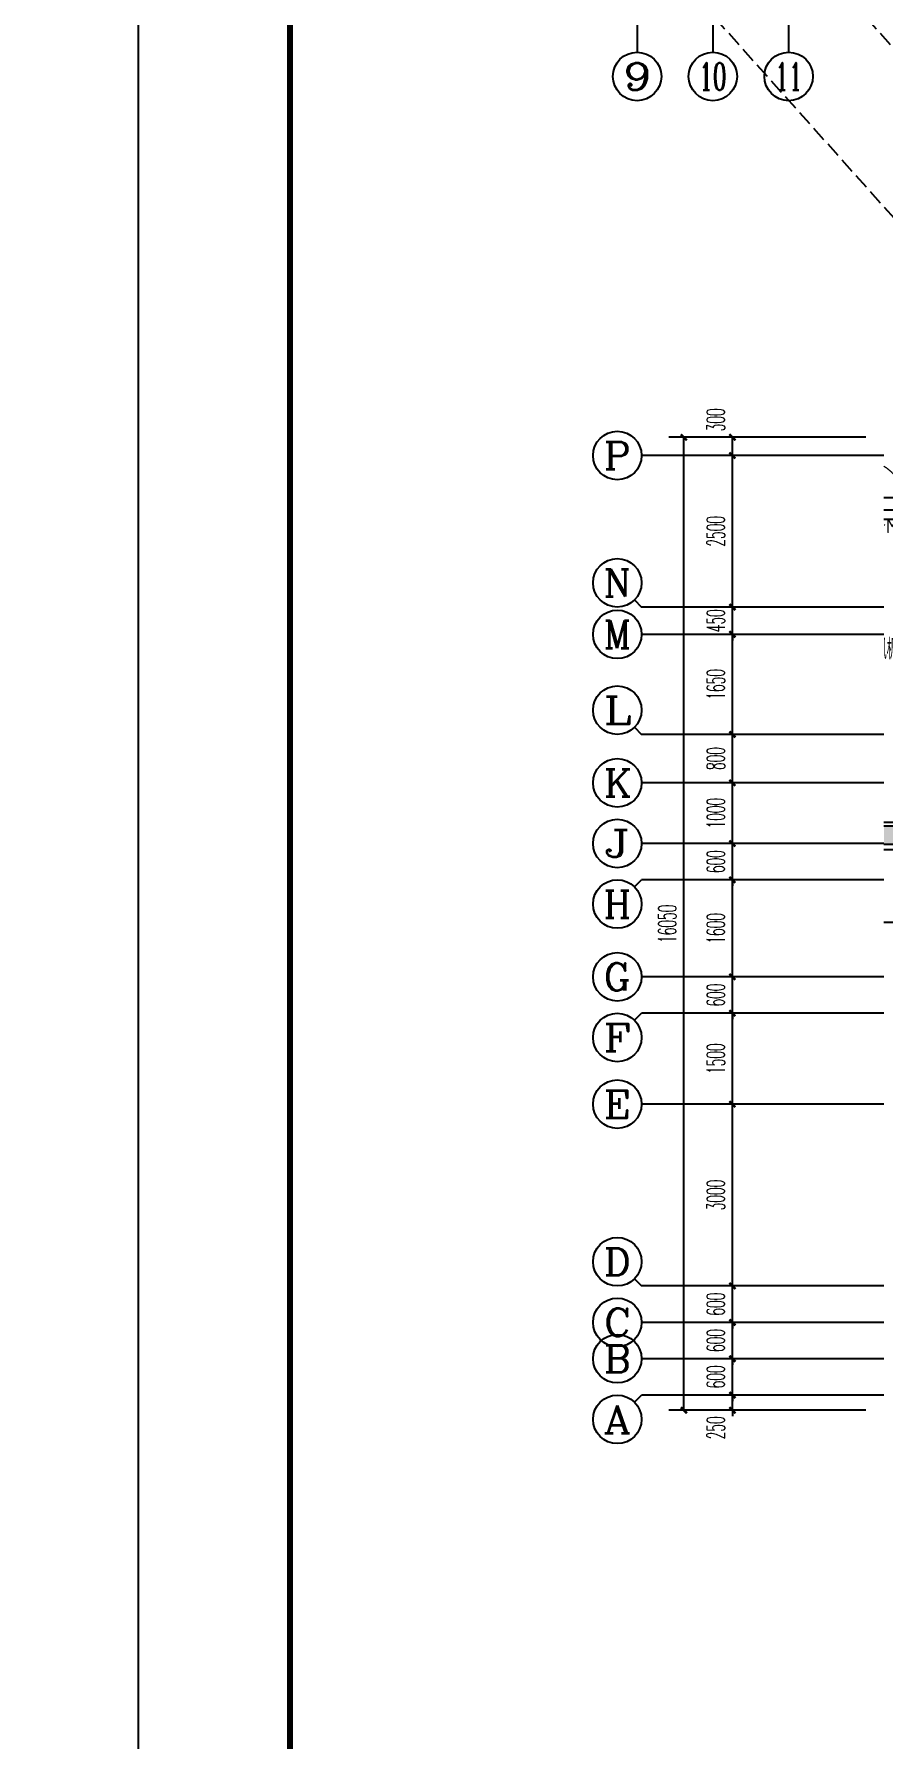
# Model space of a CAD drawing. Extents: x 27938 to 1507990, y 110129 to 923079.
# Drawn here: x 586785 to 600809, y 580436 to 608576 of the extents above; entities that cross this region are included whole.
import ezdxf
from ezdxf.enums import TextEntityAlignment as Align
from ezdxf.xclip import XClip

# ---------------------------------------------------------------- set-up
doc = ezdxf.new("R2010")
doc.units = 0
doc.header["$LTSCALE"] = 1000
doc.header["$MEASUREMENT"] = 0
doc.header["$XCLIPFRAME"] = 0
doc.linetypes.add('__DASH', pattern=[0.35, 0.25, -0.1])
doc.linetypes.add('DASH', pattern=[0.35, 0.25, -0.1])
for name, color, linetype in [('AXIS', 3, 'Continuous'), ('AXIS_TEXT', 7, 'Continuous'), ('DOOR_FIRE', 4, 'Continuous'), ('DOOR_FIRE_TEXT', 7, 'Continuous'), ('DOTE', 1, 'Continuous'), ('HS-A-墙-砼', 41, 'Continuous'), ('HS-A-留孔-顶板面', 3, 'DASH'), ('PUB_HATCH', 8, 'Continuous'), ('图框', 140, 'Continuous'), ('建-文字', 7, 'Continuous')]:
    doc.layers.add(name, color=color, linetype=linetype)
doc.layers.add('yichutu', color=7, linetype='Continuous', true_color=0xffffff, plot=False)
doc.styles.add('_TCH_AXIS', font='COMPLEX', dxfattribs={"bigfont": 'GBCBIG'})
doc.styles.add('_TCH_DIM_T3', font='SIMPLEX.shx', dxfattribs={"width": 0.494118, "bigfont": 'GBCBIG.shx'})
doc.styles.add('A-STANDARD', font='SIMPLEX.shx', dxfattribs={"width": 0.7, "height": 3, "bigfont": 'GBCBIG.shx'})
doc.styles.add('COMPLEX', font='COMPLEX')
doc.styles.get("Standard").update_dxf_attribs({"font": 'gbenor.shx', "bigfont": 'gbcbig.shx'})
doc.dimstyles.new('_TCH_ARCH&&100', dxfattribs={"dimtxt": 297.5, "dimasz": 100, "dimexe": 250, "dimexo": 300, "dimgap": 126.25, "dimtad": 1, "dimdec": 0, "dimzin": 0, "dimdsep": 46, "dimtxsty": '_TCH_DIM_T3', "dimblk": 'ARCHTICK', "dimcen": 0.09, "dimclrt": 4, "dimazin": 2, "dimtfac": 1, "dimtdec": 0, "dimtix": 1, "dimtmove": 2, "dimatfit": 3, "dimfxl": 100, "dimtolj": 1, "dimtzin": 0, "dimarcsym": 0})

# ---------------------------------------------------------------- blocks, each defined once
blk = doc.blocks.new('$DorLib2D$00000002')
for p, q in [((-0.5, 0), (-0.5, 0.4875)), ((-0.475, 0.4875), (-0.5, 0.4875)), ((-0.475, 0), (-0.475, 0.4875)), ((0.475, 0), (0.475, 0.4875)), ((0.475, 0.4875), (0.5, 0.4875)), ((0.5, 0), (0.5, 0.4875)), ((-0.5, 0), (-0.475, 0)), ((0.5, 0), (0.475, 0))]:
    blk.add_line(p, q)
at = {"lineweight": 13}
for centre, start, end in [((-0.4875, 0), 0, 88.53072), ((0.4875, 0), 91.46928, 180)]:
    blk.add_arc(centre, 0.4875, start, end, dxfattribs=at)
blk = doc.blocks.new('A$C74D73064')
at = {"layer": 'PUB_HATCH'}
blk.add_hatch(color=256, dxfattribs=at).paths.add_polyline_path([(101363.4, 21362.7), (101380, 21162.7), (106613, 21162.7), (106913, 21462.7), (101480, 21462.7)])
at = {"layer": 'DOOR_FIRE'}
for p, q in [((105813, 26873.6), (104313, 26873.6)), ((105813, 26673.6), (104313, 26673.6))]:
    blk.add_line(p, q, dxfattribs=at)
at = {"layer": 'DOTE', "color": 5}
for p, q in [((186069.2, 26519.3), (-82096.5, 26519.3)), ((186069.2, 21519.3), (-82096.5, 21519.3))]:
    blk.add_line(p, q, dxfattribs=at)
at = {"layer": 'HS-A-墙-砼'}
for p, q in [((101480, 21462.7), (106913, 21462.7)), ((101380, 21162.7), (106613, 21162.7))]:
    blk.add_line(p, q, dxfattribs=at)
at = {"layer": 'HS-A-留孔-顶板面'}
for points in [[(100430, 21462.7), (100430, 19873.6), (105813, 19873.6)], [(101230, 21462.7), (101230, 21073.6), (105813, 21073.6)]]:
    blk.add_lwpolyline(points, dxfattribs=at)
at = {"layer": 'DOOR_FIRE', "xscale": 1500, "yscale": -1500, "zscale": 200, "rotation": 179.9999999997646}
blk.add_blockref('$DorLib2D$00000002', (105063, 26773.6), dxfattribs=at)
at = {"layer": 'DOOR_FIRE_TEXT'}
blk.add_text('FM', height=245, rotation=360, dxfattribs=at).set_placement((104599.3, 26292.7))
at = {"layer": '建-文字', "style": 'A-STANDARD', "width": 0.7}
blk.add_text('战时进风机房', height=337.59, dxfattribs=at).set_placement((104077.8, 24213.6))
blk = doc.blocks.new('TK')
at = {"layer": '图框'}
blk.add_lwpolyline([(465375, 548714), (549475, 548714), (549475, 489314), (465375, 489314)], close=True, dxfattribs=at)
blk.add_lwpolyline([(465375, 548714), (549475, 548714), (549475, 489314), (465375, 489314)], close=True, dxfattribs=at)
at = {"layer": '图框', "const_width": 100}
blk.add_lwpolyline([(548475, 490314), (548475, 547714), (467875, 547714), (467875, 490314)], close=True, dxfattribs=at)
blk = doc.blocks.new('yct-841-594-84100-59399.9999999999-100-1000.0')
at = {"layer": 'yichutu', "color": 7, "true_color": 0xffffff}
blk.add_lwpolyline([(0, 0), (0, 59400), (84100, 59400), (84100, 0)], close=True, dxfattribs=at)
blk = doc.blocks.new('_AXISO')
blk.add_circle((0, 0), 0.5)
at = {"layer": 'AXIS_TEXT', "style": 'COMPLEX', "width": 1.041667}
blk.add_attdef('A', text='', height=0.56, dxfattribs=at).set_placement((-0.25, -0.28), (0.25, -0.28), align=Align.FIT)
blk = doc.blocks.new('A$C28781836')
at = {"layer": 'AXIS', "color": 0}
for p, q in [((-10069.7, -10200.2), (-10069.7, -11800.2)), ((-8819.6, -10200.2), (-8819.6, -11800.2)), ((-7569.6, -10200.2), (-7569.6, -11800.2))]:
    blk.add_line(p, q, dxfattribs=at)
ref = blk.add_blockref('_AXISO', (-10069.7, -12200.2), dxfattribs=dict(at, xscale=800, yscale=800, zscale=800))
ref.add_attrib('A', '9', dxfattribs={"layer": 'AXIS_TEXT', "color": 0, "ltscale": 0.5, "height": 452.5, "style": '_TCH_AXIS', "width": 1.5}).set_placement((-10296, -12426.5), (-9843.5, -12426.5), align=Align.FIT)
ref = blk.add_blockref('_AXISO', (-8819.6, -12200.2), dxfattribs=dict(at, xscale=800, yscale=800, zscale=800))
ref.add_attrib('A', '10', dxfattribs={"layer": 'AXIS_TEXT', "color": 0, "ltscale": 0.5, "height": 452.55, "style": '_TCH_AXIS', "width": 0.724138}).set_placement((-9045.9, -12426.5), (-8593.4, -12426.5), align=Align.FIT)
ref = blk.add_blockref('_AXISO', (-7569.6, -12200.2), dxfattribs=dict(at, xscale=800, yscale=800, zscale=800))
ref.add_attrib('A', '11', dxfattribs={"layer": 'AXIS_TEXT', "color": 0, "ltscale": 0.5, "height": 452.55, "style": '_TCH_AXIS', "width": 0.875}).set_placement((-7795.8, -12426.5), (-7343.3, -12426.5), align=Align.FIT)
blk = doc.blocks.new('_ArchTick')
at = {"color": 0, "linetype": 'ByBlock', "const_width": 0.4}
blk.add_lwpolyline([(-0.5, -0.5), (0.5, 0.5)], dxfattribs=at)
blk = doc.blocks.new('*D333')
at = {"layer": 'AXIS', "color": 0, "lineweight": -2}
for p, q in [((598309, 586124), (598309, 586224)), ((600509, 586124), (598059, 586124)), ((600509, 585874), (598059, 585874)), ((598309, 585874), (598309, 586124)), ((598309, 585874), (598309, 585774))]:
    blk.add_line(p, q, dxfattribs=at)
at = {"layer": 'Defpoints', "color": 0}
for p in [(598309, 586124), (600809, 586124), (600809, 585874)]:
    blk.add_point(p, dxfattribs=at)
at = {"layer": 'AXIS', "color": 0, "lineweight": -2, "xscale": 100, "yscale": 100, "zscale": 100}
for p, rotation in [((598309, 586124), 270), ((598309, 585874), 90)]:
    blk.add_blockref('_ArchTick', p, dxfattribs=dict(at, rotation=rotation))
at = {"layer": 'AXIS', "color": 4, "insert": (598034, 585585), "char_height": 297.5, "attachment_point": 5, "rotation": 90, "style": '_TCH_DIM_T3'}
blk.add_mtext('\\A1;250', dxfattribs=at)
blk = doc.blocks.new('*D334')
at = {"layer": 'AXIS', "color": 0, "lineweight": -2}
for p, q in [((600509, 586724), (598059, 586724)), ((598309, 586724), (598309, 586824)), ((598309, 586124), (598309, 586724)), ((600509, 586124), (598059, 586124)), ((598309, 586124), (598309, 586024))]:
    blk.add_line(p, q, dxfattribs=at)
at = {"layer": 'Defpoints', "color": 0}
for p in [(598309, 586724), (600809, 586724), (600809, 586124)]:
    blk.add_point(p, dxfattribs=at)
at = {"layer": 'AXIS', "color": 0, "lineweight": -2, "xscale": 100, "yscale": 100, "zscale": 100}
for p, rotation in [((598309, 586724), 270), ((598309, 586124), 90)]:
    blk.add_blockref('_ArchTick', p, dxfattribs=dict(at, rotation=rotation))
at = {"layer": 'AXIS', "color": 4, "insert": (598034, 586424), "char_height": 297.5, "attachment_point": 5, "rotation": 90, "style": '_TCH_DIM_T3'}
blk.add_mtext('\\A1;600', dxfattribs=at)
blk = doc.blocks.new('*D335')
at = {"layer": 'AXIS', "color": 0, "lineweight": -2}
for p, q in [((600509, 587324), (598059, 587324)), ((598309, 587324), (598309, 587424)), ((598309, 586724), (598309, 587324)), ((600509, 586724), (598059, 586724)), ((598309, 586724), (598309, 586624))]:
    blk.add_line(p, q, dxfattribs=at)
at = {"layer": 'Defpoints', "color": 0}
for p in [(598309, 587324), (600809, 587324), (600809, 586724)]:
    blk.add_point(p, dxfattribs=at)
at = {"layer": 'AXIS', "color": 0, "lineweight": -2, "xscale": 100, "yscale": 100, "zscale": 100}
for p, rotation in [((598309, 587324), 270), ((598309, 586724), 90)]:
    blk.add_blockref('_ArchTick', p, dxfattribs=dict(at, rotation=rotation))
at = {"layer": 'AXIS', "color": 4, "insert": (598034, 587024), "char_height": 297.5, "attachment_point": 5, "rotation": 90, "style": '_TCH_DIM_T3'}
blk.add_mtext('\\A1;600', dxfattribs=at)
blk = doc.blocks.new('*D336')
at = {"layer": 'AXIS', "color": 0, "lineweight": -2}
for p, q in [((600509, 587924), (598059, 587924)), ((598309, 587924), (598309, 588024)), ((598309, 587324), (598309, 587924)), ((600509, 587324), (598059, 587324)), ((598309, 587324), (598309, 587224))]:
    blk.add_line(p, q, dxfattribs=at)
at = {"layer": 'Defpoints', "color": 0}
for p in [(598309, 587924), (600809, 587924), (600809, 587324)]:
    blk.add_point(p, dxfattribs=at)
at = {"layer": 'AXIS', "color": 0, "lineweight": -2, "xscale": 100, "yscale": 100, "zscale": 100}
for p, rotation in [((598309, 587924), 270), ((598309, 587324), 90)]:
    blk.add_blockref('_ArchTick', p, dxfattribs=dict(at, rotation=rotation))
at = {"layer": 'AXIS', "color": 4, "insert": (598034, 587624), "char_height": 297.5, "attachment_point": 5, "rotation": 90, "style": '_TCH_DIM_T3'}
blk.add_mtext('\\A1;600', dxfattribs=at)
blk = doc.blocks.new('*D337')
at = {"layer": 'AXIS', "color": 0, "lineweight": -2}
for p, q in [((600509, 590924), (598059, 590924)), ((598309, 587924), (598309, 590924)), ((600509, 587924), (598059, 587924))]:
    blk.add_line(p, q, dxfattribs=at)
at = {"layer": 'Defpoints', "color": 0}
for p in [(598309, 590924), (600809, 590924), (600809, 587924)]:
    blk.add_point(p, dxfattribs=at)
at = {"layer": 'AXIS', "color": 0, "lineweight": -2, "xscale": 100, "yscale": 100, "zscale": 100}
for p, rotation in [((598309, 590924), 90), ((598309, 587924), 270)]:
    blk.add_blockref('_ArchTick', p, dxfattribs=dict(at, rotation=rotation))
at = {"layer": 'AXIS', "color": 4, "insert": (598034, 589424), "char_height": 297.5, "attachment_point": 5, "rotation": 90, "style": '_TCH_DIM_T3'}
blk.add_mtext('\\A1;3000', dxfattribs=at)
blk = doc.blocks.new('*D338')
at = {"layer": 'AXIS', "color": 0, "lineweight": -2}
for p, q in [((600509, 592424), (598059, 592424)), ((598309, 590924), (598309, 592424)), ((600509, 590924), (598059, 590924))]:
    blk.add_line(p, q, dxfattribs=at)
at = {"layer": 'Defpoints', "color": 0}
for p in [(598309, 592424), (600809, 592424), (600809, 590924)]:
    blk.add_point(p, dxfattribs=at)
at = {"layer": 'AXIS', "color": 0, "lineweight": -2, "xscale": 100, "yscale": 100, "zscale": 100}
for p, rotation in [((598309, 592424), 90), ((598309, 590924), 270)]:
    blk.add_blockref('_ArchTick', p, dxfattribs=dict(at, rotation=rotation))
at = {"layer": 'AXIS', "color": 4, "insert": (598034, 591674), "char_height": 297.5, "attachment_point": 5, "rotation": 90, "style": '_TCH_DIM_T3'}
blk.add_mtext('\\A1;1500', dxfattribs=at)
blk = doc.blocks.new('*D339')
at = {"layer": 'AXIS', "color": 0, "lineweight": -2}
for p, q in [((600509, 593024), (598059, 593024)), ((598309, 593024), (598309, 593124)), ((598309, 592424), (598309, 593024)), ((600509, 592424), (598059, 592424)), ((598309, 592424), (598309, 592324))]:
    blk.add_line(p, q, dxfattribs=at)
at = {"layer": 'Defpoints', "color": 0}
for p in [(598309, 593024), (600809, 593024), (600809, 592424)]:
    blk.add_point(p, dxfattribs=at)
at = {"layer": 'AXIS', "color": 0, "lineweight": -2, "xscale": 100, "yscale": 100, "zscale": 100}
for p, rotation in [((598309, 593024), 270), ((598309, 592424), 90)]:
    blk.add_blockref('_ArchTick', p, dxfattribs=dict(at, rotation=rotation))
at = {"layer": 'AXIS', "color": 4, "insert": (598034, 592724), "char_height": 297.5, "attachment_point": 5, "rotation": 90, "style": '_TCH_DIM_T3'}
blk.add_mtext('\\A1;600', dxfattribs=at)
blk = doc.blocks.new('*D340')
at = {"layer": 'AXIS', "color": 0, "lineweight": -2}
for p, q in [((600509, 594624), (598059, 594624)), ((598309, 593024), (598309, 594624)), ((600509, 593024), (598059, 593024))]:
    blk.add_line(p, q, dxfattribs=at)
at = {"layer": 'Defpoints', "color": 0}
for p in [(598309, 594624), (600809, 594624), (600809, 593024)]:
    blk.add_point(p, dxfattribs=at)
at = {"layer": 'AXIS', "color": 0, "lineweight": -2, "xscale": 100, "yscale": 100, "zscale": 100}
for p, rotation in [((598309, 594624), 90), ((598309, 593024), 270)]:
    blk.add_blockref('_ArchTick', p, dxfattribs=dict(at, rotation=rotation))
at = {"layer": 'AXIS', "color": 4, "insert": (598034, 593824), "char_height": 297.5, "attachment_point": 5, "rotation": 90, "style": '_TCH_DIM_T3'}
blk.add_mtext('\\A1;1600', dxfattribs=at)
blk = doc.blocks.new('*D341')
at = {"layer": 'AXIS', "color": 0, "lineweight": -2}
for p, q in [((600509, 595224), (598059, 595224)), ((598309, 595224), (598309, 595324)), ((598309, 594624), (598309, 595224)), ((600509, 594624), (598059, 594624)), ((598309, 594624), (598309, 594524))]:
    blk.add_line(p, q, dxfattribs=at)
at = {"layer": 'Defpoints', "color": 0}
for p in [(598309, 595224), (600809, 595224), (600809, 594624)]:
    blk.add_point(p, dxfattribs=at)
at = {"layer": 'AXIS', "color": 0, "lineweight": -2, "xscale": 100, "yscale": 100, "zscale": 100}
for p, rotation in [((598309, 595224), 270), ((598309, 594624), 90)]:
    blk.add_blockref('_ArchTick', p, dxfattribs=dict(at, rotation=rotation))
at = {"layer": 'AXIS', "color": 4, "insert": (598034, 594924), "char_height": 297.5, "attachment_point": 5, "rotation": 90, "style": '_TCH_DIM_T3'}
blk.add_mtext('\\A1;600', dxfattribs=at)
blk = doc.blocks.new('*D342')
at = {"layer": 'AXIS', "color": 0, "lineweight": -2}
for p, q in [((600509, 596224), (598059, 596224)), ((598309, 595224), (598309, 596224)), ((600509, 595224), (598059, 595224))]:
    blk.add_line(p, q, dxfattribs=at)
at = {"layer": 'Defpoints', "color": 0}
for p in [(598309, 596224), (600809, 596224), (600809, 595224)]:
    blk.add_point(p, dxfattribs=at)
at = {"layer": 'AXIS', "color": 0, "lineweight": -2, "xscale": 100, "yscale": 100, "zscale": 100}
for p, rotation in [((598309, 596224), 90), ((598309, 595224), 270)]:
    blk.add_blockref('_ArchTick', p, dxfattribs=dict(at, rotation=rotation))
at = {"layer": 'AXIS', "color": 4, "insert": (598034, 595724), "char_height": 297.5, "attachment_point": 5, "rotation": 90, "style": '_TCH_DIM_T3'}
blk.add_mtext('\\A1;1000', dxfattribs=at)
blk = doc.blocks.new('*D343')
at = {"layer": 'AXIS', "color": 0, "lineweight": -2}
for p, q in [((600509, 597024), (598059, 597024)), ((598309, 596224), (598309, 597024)), ((600509, 596224), (598059, 596224))]:
    blk.add_line(p, q, dxfattribs=at)
at = {"layer": 'Defpoints', "color": 0}
for p in [(598309, 597024), (600809, 597024), (600809, 596224)]:
    blk.add_point(p, dxfattribs=at)
at = {"layer": 'AXIS', "color": 0, "lineweight": -2, "xscale": 100, "yscale": 100, "zscale": 100}
for p, rotation in [((598309, 597024), 90), ((598309, 596224), 270)]:
    blk.add_blockref('_ArchTick', p, dxfattribs=dict(at, rotation=rotation))
at = {"layer": 'AXIS', "color": 4, "insert": (598034, 596624), "char_height": 297.5, "attachment_point": 5, "rotation": 90, "style": '_TCH_DIM_T3'}
blk.add_mtext('\\A1;800', dxfattribs=at)
blk = doc.blocks.new('*D344')
at = {"layer": 'AXIS', "color": 0, "lineweight": -2}
for p, q in [((600509, 598674), (598059, 598674)), ((598309, 597024), (598309, 598674)), ((600509, 597024), (598059, 597024))]:
    blk.add_line(p, q, dxfattribs=at)
at = {"layer": 'Defpoints', "color": 0}
for p in [(598309, 598674), (600809, 598674), (600809, 597024)]:
    blk.add_point(p, dxfattribs=at)
at = {"layer": 'AXIS', "color": 0, "lineweight": -2, "xscale": 100, "yscale": 100, "zscale": 100}
for p, rotation in [((598309, 598674), 90), ((598309, 597024), 270)]:
    blk.add_blockref('_ArchTick', p, dxfattribs=dict(at, rotation=rotation))
at = {"layer": 'AXIS', "color": 4, "insert": (598034, 597849), "char_height": 297.5, "attachment_point": 5, "rotation": 90, "style": '_TCH_DIM_T3'}
blk.add_mtext('\\A1;1650', dxfattribs=at)
blk = doc.blocks.new('*D345')
at = {"layer": 'AXIS', "color": 0, "lineweight": -2}
for p, q in [((600509, 599124), (598059, 599124)), ((598309, 599124), (598309, 599224)), ((598309, 598674), (598309, 599124)), ((600509, 598674), (598059, 598674)), ((598309, 598674), (598309, 598574))]:
    blk.add_line(p, q, dxfattribs=at)
at = {"layer": 'Defpoints', "color": 0}
for p in [(598309, 599124), (600809, 599124), (600809, 598674)]:
    blk.add_point(p, dxfattribs=at)
at = {"layer": 'AXIS', "color": 0, "lineweight": -2, "xscale": 100, "yscale": 100, "zscale": 100}
for p, rotation in [((598309, 599124), 270), ((598309, 598674), 90)]:
    blk.add_blockref('_ArchTick', p, dxfattribs=dict(at, rotation=rotation))
at = {"layer": 'AXIS', "color": 4, "insert": (598034, 598899), "char_height": 297.5, "attachment_point": 5, "rotation": 90, "style": '_TCH_DIM_T3'}
blk.add_mtext('\\A1;450', dxfattribs=at)
blk = doc.blocks.new('*D346')
at = {"layer": 'AXIS', "color": 0, "lineweight": -2}
for p, q in [((600509, 601624), (598059, 601624)), ((598309, 599124), (598309, 601624)), ((600509, 599124), (598059, 599124))]:
    blk.add_line(p, q, dxfattribs=at)
at = {"layer": 'Defpoints', "color": 0}
for p in [(598309, 601624), (600809, 601624), (600809, 599124)]:
    blk.add_point(p, dxfattribs=at)
at = {"layer": 'AXIS', "color": 0, "lineweight": -2, "xscale": 100, "yscale": 100, "zscale": 100}
for p, rotation in [((598309, 601624), 90), ((598309, 599124), 270)]:
    blk.add_blockref('_ArchTick', p, dxfattribs=dict(at, rotation=rotation))
at = {"layer": 'AXIS', "color": 4, "insert": (598034, 600374), "char_height": 297.5, "attachment_point": 5, "rotation": 90, "style": '_TCH_DIM_T3'}
blk.add_mtext('\\A1;2500', dxfattribs=at)
blk = doc.blocks.new('*D347')
at = {"layer": 'AXIS', "color": 0, "lineweight": -2}
for p, q in [((600509, 601924), (598059, 601924)), ((598309, 601624), (598309, 601924)), ((600509, 601624), (598059, 601624))]:
    blk.add_line(p, q, dxfattribs=at)
at = {"layer": 'Defpoints', "color": 0}
for p in [(598309, 601924), (600809, 601924), (600809, 601624)]:
    blk.add_point(p, dxfattribs=at)
at = {"layer": 'AXIS', "color": 0, "lineweight": -2, "xscale": 100, "yscale": 100, "zscale": 100}
for p, rotation in [((598309, 601924), 90), ((598309, 601624), 270)]:
    blk.add_blockref('_ArchTick', p, dxfattribs=dict(at, rotation=rotation))
at = {"layer": 'AXIS', "color": 4, "insert": (598034, 602213), "char_height": 297.5, "attachment_point": 5, "rotation": 90, "style": '_TCH_DIM_T3'}
blk.add_mtext('\\A1;300', dxfattribs=at)
blk = doc.blocks.new('*D348')
at = {"layer": 'AXIS', "color": 0, "lineweight": -2}
for p, q in [((600509, 601924), (597259, 601924)), ((597509, 585874), (597509, 601924)), ((600509, 585874), (597259, 585874))]:
    blk.add_line(p, q, dxfattribs=at)
at = {"layer": 'Defpoints', "color": 0}
for p in [(597509, 601924), (600809, 601924), (600809, 585874)]:
    blk.add_point(p, dxfattribs=at)
at = {"layer": 'AXIS', "color": 0, "lineweight": -2, "xscale": 100, "yscale": 100, "zscale": 100}
for p, rotation in [((597509, 601924), 90), ((597509, 585874), 270)]:
    blk.add_blockref('_ArchTick', p, dxfattribs=dict(at, rotation=rotation))
at = {"layer": 'AXIS', "color": 4, "insert": (597234, 593899), "char_height": 297.5, "attachment_point": 5, "rotation": 90, "style": '_TCH_DIM_T3'}
blk.add_mtext('\\A1;16050', dxfattribs=at)

msp = doc.modelspace()

# ---------------------------------------------------------------- linework, layer by layer
at = {"color": 8, "linetype": '__DASH'}
for p, q in [((614059.2, 590923.7), (596736.6, 610277.8)), ((616559.4, 590923.7), (599236.8, 610277.8))]:
    msp.add_line(p, q, dxfattribs=at)
at = {"layer": 'AXIS', "color": 8}
for p, q in [((600809.4, 601623.7), (596809.4, 601623.7)), ((596692.2, 599240.9), (596809.4, 599123.7)), ((600809.4, 599123.7), (596809.4, 599123.7)), ((600809.4, 598673.7), (596809.4, 598673.7)), ((596692.2, 597140.9), (596809.4, 597023.7)), ((600809.4, 597023.7), (596809.4, 597023.7)), ((600809.4, 596223.7), (596809.4, 596223.7)), ((600809.4, 595223.7), (596809.4, 595223.7)), ((596692.2, 594506.9), (596809.4, 594624)), ((600809.4, 594624), (596809.4, 594624)), ((600809.4, 593023.7), (596809.4, 593023.7)), ((596692.2, 592306.6), (596809.4, 592423.7)), ((600809.4, 592423.7), (596809.4, 592423.7)), ((600809.4, 590923.7), (596809.4, 590923.7)), ((596692.2, 588040.9), (596809.4, 587923.7)), ((600809.4, 587923.7), (596809.4, 587923.7)), ((600809.4, 587323.7), (596809.4, 587323.7)), ((600809.4, 586723.7), (596809.4, 586723.7)), ((596692.2, 586006.6), (596809.4, 586123.7)), ((600809.4, 586123.7), (596809.4, 586123.7))]:
    msp.add_line(p, q, dxfattribs=at)

# ---------------------------------------------------------------- block references
msp.add_blockref('TK', (123131.9, 76845.5))
at = {"color": 8}
msp.add_blockref('A$C28781836', (606806.3, 620078), dxfattribs=at)
ref = msp.add_blockref('A$C74D73064', (496096.4, 574050.2), dxfattribs=at)
XClip(ref).set_block_clipping_path([(104713.0339338902, 10073.5896271096), (158713.0208014316, 29573.5896259328)])
at = {"layer": 'AXIS', "color": 8}
ref = msp.add_blockref('_AXISO', (596409.4, 601623.7), dxfattribs=dict(at, xscale=800, yscale=800, zscale=800))
ref.add_attrib('A', 'P', dxfattribs={"layer": 'AXIS_TEXT', "color": 8, "ltscale": 0.5, "height": 452.5, "style": '_TCH_AXIS', "width": 1.235294}).set_placement((596183.1, 601397.5), (596635.7, 601397.5), align=Align.FIT)
ref = msp.add_blockref('_AXISO', (596409.4, 599523.7), dxfattribs=dict(at, xscale=800, yscale=800, zscale=800))
ref.add_attrib('A', 'N', dxfattribs={"layer": 'AXIS_TEXT', "color": 8, "ltscale": 0.5, "height": 452.5, "style": '_TCH_AXIS', "width": 1.105263}).set_placement((596183.1, 599297.5), (596635.7, 599297.5), align=Align.FIT)
ref = msp.add_blockref('_AXISO', (596409.4, 598673.7), dxfattribs=dict(at, xscale=800, yscale=800, zscale=800))
ref.add_attrib('A', 'M', dxfattribs={"layer": 'AXIS_TEXT', "color": 8, "ltscale": 0.5, "height": 452.5, "style": '_TCH_AXIS'}).set_placement((596183.1, 598447.5), (596635.7, 598447.5), align=Align.FIT)
ref = msp.add_blockref('_AXISO', (596409.4, 597423.7), dxfattribs=dict(at, xscale=800, yscale=800, zscale=800))
ref.add_attrib('A', 'L', dxfattribs={"layer": 'AXIS_TEXT', "color": 8, "ltscale": 0.5, "height": 452.5, "style": '_TCH_AXIS', "width": 1.4}).set_placement((596183.1, 597197.5), (596635.7, 597197.5), align=Align.FIT)
ref = msp.add_blockref('_AXISO', (596409.4, 596223.7), dxfattribs=dict(at, xscale=800, yscale=800, zscale=800))
ref.add_attrib('A', 'K', dxfattribs={"layer": 'AXIS_TEXT', "color": 8, "ltscale": 0.5, "height": 452.5, "style": '_TCH_AXIS', "width": 1.105263}).set_placement((596183.1, 595997.5), (596635.7, 595997.5), align=Align.FIT)
ref = msp.add_blockref('_AXISO', (596409.4, 595223.7), dxfattribs=dict(at, xscale=800, yscale=800, zscale=800))
ref.add_attrib('A', 'J', dxfattribs={"layer": 'AXIS_TEXT', "color": 8, "ltscale": 0.5, "height": 452.5, "style": '_TCH_AXIS', "width": 1.909091}).set_placement((596183.1, 594997.5), (596635.7, 594997.5), align=Align.FIT)
ref = msp.add_blockref('_AXISO', (596409.4, 594224), dxfattribs=dict(at, xscale=800, yscale=800, zscale=800))
ref.add_attrib('A', 'H', dxfattribs={"layer": 'AXIS_TEXT', "color": 8, "ltscale": 0.5, "height": 452.5, "style": '_TCH_AXIS', "width": 1.05}).set_placement((596183.1, 593997.7), (596635.7, 593997.7), align=Align.FIT)
ref = msp.add_blockref('_AXISO', (596409.4, 593023.7), dxfattribs=dict(at, xscale=800, yscale=800, zscale=800))
ref.add_attrib('A', 'G', dxfattribs={"layer": 'AXIS_TEXT', "color": 8, "ltscale": 0.5, "height": 452.5, "style": '_TCH_AXIS', "width": 1.166667}).set_placement((596183.1, 592797.5), (596635.7, 592797.5), align=Align.FIT)
ref = msp.add_blockref('_AXISO', (596409.4, 592023.7), dxfattribs=dict(at, xscale=800, yscale=800, zscale=800))
ref.add_attrib('A', 'F', dxfattribs={"layer": 'AXIS_TEXT', "color": 8, "ltscale": 0.5, "height": 452.5, "style": '_TCH_AXIS', "width": 1.3125}).set_placement((596183.1, 591797.5), (596635.7, 591797.5), align=Align.FIT)
ref = msp.add_blockref('_AXISO', (596409.4, 590923.7), dxfattribs=dict(at, xscale=800, yscale=800, zscale=800))
ref.add_attrib('A', 'E', dxfattribs={"layer": 'AXIS_TEXT', "color": 8, "ltscale": 0.5, "height": 452.5, "style": '_TCH_AXIS', "width": 1.3125}).set_placement((596183.1, 590697.5), (596635.7, 590697.5), align=Align.FIT)
ref = msp.add_blockref('_AXISO', (596409.4, 588323.7), dxfattribs=dict(at, xscale=800, yscale=800, zscale=800))
ref.add_attrib('A', 'D', dxfattribs={"layer": 'AXIS_TEXT', "color": 8, "ltscale": 0.5, "height": 452.5, "style": '_TCH_AXIS', "width": 1.235294}).set_placement((596183.1, 588097.5), (596635.7, 588097.5), align=Align.FIT)
ref = msp.add_blockref('_AXISO', (596409.4, 587323.7), dxfattribs=dict(at, xscale=800, yscale=800, zscale=800))
ref.add_attrib('A', 'C', dxfattribs={"layer": 'AXIS_TEXT', "color": 8, "ltscale": 0.5, "height": 452.5, "style": '_TCH_AXIS', "width": 1.4}).set_placement((596183.1, 587097.5), (596635.7, 587097.5), align=Align.FIT)
ref = msp.add_blockref('_AXISO', (596409.4, 586723.7), dxfattribs=dict(at, xscale=800, yscale=800, zscale=800))
ref.add_attrib('A', 'B', dxfattribs={"layer": 'AXIS_TEXT', "color": 8, "ltscale": 0.5, "height": 452.5, "style": '_TCH_AXIS', "width": 1.235294}).set_placement((596183.1, 586497.5), (596635.7, 586497.5), align=Align.FIT)
ref = msp.add_blockref('_AXISO', (596409.4, 585723.7), dxfattribs=dict(at, xscale=800, yscale=800, zscale=800))
ref.add_attrib('A', 'A', dxfattribs={"layer": 'AXIS_TEXT', "color": 8, "ltscale": 0.5, "height": 452.5, "style": '_TCH_AXIS', "width": 1.166667}).set_placement((596183.1, 585497.5), (596635.7, 585497.5), align=Align.FIT)
at = {"layer": 'yichutu'}
msp.add_blockref('yct-841-594-84100-59399.9999999999-100-1000.0', (588506.9, 566159.2), dxfattribs=at)

# ---------------------------------------------------------------- dimensions: what is measured, and where the dimension line sits
at = {"layer": 'AXIS', "color": 8}
for base, p1, p2, picture, middle in [((598309.4, 601923.7), (600809.4, 601623.7), (600809.4, 601923.7), '*D347', (598034.4, 602212.7)), ((598309.4, 586123.7), (600809.4, 585873.7), (600809.4, 586123.7), '*D333', (598034.4, 585584.7))]:
    dim = msp.add_linear_dim(base=base, p1=p1, p2=p2, angle=90, dimstyle='_TCH_ARCH&&100', dxfattribs=at)
    dim.commit()
    dim.dimension.update_dxf_attribs({"geometry": picture, "text_midpoint": middle, "dimtype": 129})
for p1, p2, distance, picture, middle in [((600809.4, 585873.7), (600809.4, 601923.7), 3300, '*D348', (597234.4, 593898.7)), ((600809.4, 599123.7), (600809.4, 601623.7), 2500, '*D346', (598034.4, 600373.7)), ((600809.4, 598673.7), (600809.4, 599123.7), 2500, '*D345', (598034.4, 598898.7)), ((600809.4, 597023.7), (600809.4, 598673.7), 2500, '*D344', (598034.4, 597848.7)), ((600809.4, 596223.7), (600809.4, 597023.7), 2500, '*D343', (598034.4, 596623.7)), ((600809.4, 595223.7), (600809.4, 596223.7), 2500, '*D342', (598034.4, 595723.7)), ((600809.4, 594624), (600809.4, 595223.7), 2500, '*D341', (598034.4, 594923.9)), ((600809.4, 593023.7), (600809.4, 594624), 2500, '*D340', (598034.4, 593823.9)), ((600809.4, 592423.7), (600809.4, 593023.7), 2500, '*D339', (598034.4, 592723.7)), ((600809.4, 590923.7), (600809.4, 592423.7), 2500, '*D338', (598034.4, 591673.7)), ((600809.4, 587923.7), (600809.4, 590923.7), 2500, '*D337', (598034.4, 589423.7)), ((600809.4, 587323.7), (600809.4, 587923.7), 2500, '*D336', (598034.4, 587623.7)), ((600809.4, 586723.7), (600809.4, 587323.7), 2500, '*D335', (598034.4, 587023.7)), ((600809.4, 586123.7), (600809.4, 586723.7), 2500, '*D334', (598034.4, 586423.7))]:
    dim = msp.add_aligned_dim(p1=p1, p2=p2, distance=distance, dimstyle='_TCH_ARCH&&100', dxfattribs=at)
    dim.commit()
    dim.dimension.update_dxf_attribs({"geometry": picture, "text_midpoint": middle})

doc.saveas('drawing.dxf')
